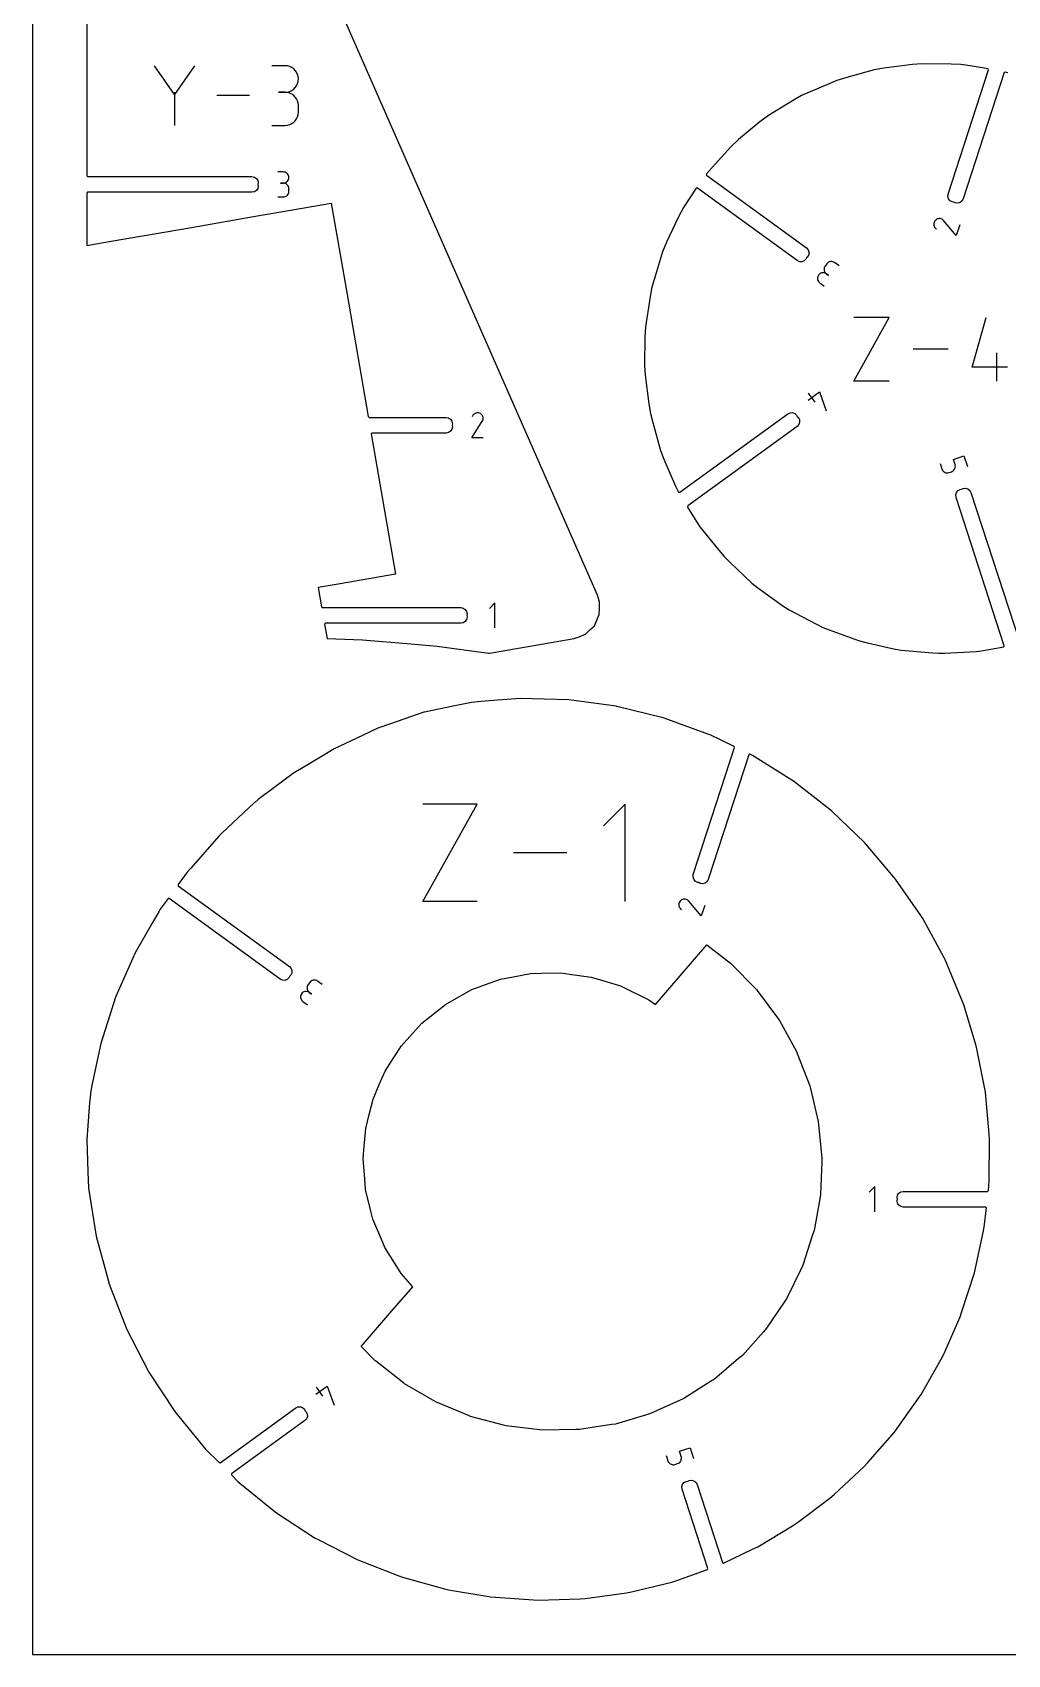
# Model space of a CAD drawing. Extents: x 0 to 500, y 0 to 500.
# Drawn here: x 0 to 155.5, y 0 to 258.5 of the extents above; entities that cross this region are included whole.
import ezdxf

# ---------------------------------------------------------------- set-up
doc = ezdxf.new("R2010")
doc.units = 0

msp = doc.modelspace()

# ---------------------------------------------------------------- linework, layer by layer
at = {"layer": 'annotation', "color": 1}
for p, q in [((22.650907, 248.561503), (19.47412, 253.15557)), ((25.827096, 253.15557), (22.650907, 248.561503)), ((40.292553, 253.144222), (38.177682, 253.144222)), ((40.672918, 253.110081), (40.292553, 253.144222)), ((41.030828, 253.011692), (40.672918, 253.110081)), ((41.36033, 252.855107), (41.030828, 253.011692)), ((41.655472, 252.646377), (41.36033, 252.855107)), ((41.910301, 252.391553), (41.655472, 252.646377)), ((42.118863, 252.096685), (41.910301, 252.391553)), ((42.275207, 251.767826), (42.118863, 252.096685)), ((42.373378, 251.411026), (42.275207, 251.767826)), ((42.407425, 251.032337), (42.373378, 251.411026)), ((42.373378, 250.65187), (42.407425, 251.032337)), ((42.407425, 251.032337), (42.407425, 251.032337)), ((22.650907, 248.931202), (22.650907, 243.631183)), ((34.607157, 248.393376), (29.399712, 248.393376)), ((40.292553, 248.914479), (39.233625, 248.914479)), ((39.233625, 248.914479), (40.292553, 248.914479)), ((40.292553, 248.914479), (40.672918, 248.948628)), ((40.672918, 248.880338), (40.292553, 248.914479)), ((40.292553, 248.914479), (40.292553, 248.914479)), ((40.672918, 248.948628), (41.030828, 249.047074)), ((41.030828, 248.78195), (40.672918, 248.880338)), ((41.030828, 249.047074), (41.36033, 249.203815)), ((41.36033, 248.625365), (41.030828, 248.78195)), ((41.36033, 249.203815), (41.655472, 249.412848)), ((41.655472, 248.416634), (41.36033, 248.625365)), ((41.655472, 249.412848), (41.910301, 249.668173)), ((41.910301, 248.16181), (41.655472, 248.416634)), ((41.910301, 249.668173), (42.118863, 249.963786)), ((42.118863, 247.866942), (41.910301, 248.16181)), ((42.118863, 249.963786), (42.275207, 250.293685)), ((42.275207, 250.293685), (42.373378, 250.65187)), ((42.275207, 247.538083), (42.118863, 247.866942)), ((42.373378, 247.181283), (42.275207, 247.538083)), ((42.407425, 246.802594), (42.373378, 247.181283)), ((42.373378, 245.364819), (42.407425, 245.743665)), ((42.407425, 245.743665), (42.407425, 246.802594)), ((42.407425, 246.802594), (42.407425, 246.802594)), ((38.177682, 243.63178), (40.292553, 243.63178)), ((40.292553, 243.63178), (40.672918, 243.665901)), ((40.292553, 243.63178), (40.292553, 243.63178)), ((40.672918, 243.665901), (41.030828, 243.764241)), ((41.030828, 243.764241), (41.36033, 243.920762)), ((41.36033, 243.920762), (41.655472, 244.129428)), ((41.655472, 244.129428), (41.910301, 244.384204)), ((41.910301, 244.384204), (42.118863, 244.679051)), ((42.118863, 244.679051), (42.275207, 245.007935)), ((42.275207, 245.007935), (42.373378, 245.364819)), ((39.996199, 236.227931), (39.107952, 236.227931)), ((40.155953, 236.213592), (39.996199, 236.227931)), ((40.306275, 236.172268), (40.155953, 236.213592)), ((40.444667, 236.106502), (40.306275, 236.172268)), ((40.568627, 236.018835), (40.444667, 236.106502)), ((40.675655, 235.911809), (40.568627, 236.018835)), ((40.763251, 235.787964), (40.675655, 235.911809)), ((40.828916, 235.649843), (40.763251, 235.787964)), ((40.870148, 235.499987), (40.828916, 235.649843)), ((40.884447, 235.340937), (40.870148, 235.499987)), ((40.870148, 235.181141), (40.884447, 235.340937)), ((40.884447, 235.340937), (40.884447, 235.340937)), ((39.996199, 234.451435), (39.551448, 234.451435)), ((39.551448, 234.451435), (39.996199, 234.451435)), ((39.996199, 234.451435), (40.155953, 234.465778)), ((40.155953, 234.437096), (39.996199, 234.451435)), ((39.996199, 234.451435), (39.996199, 234.451435)), ((40.155953, 234.465778), (40.306275, 234.507125)), ((40.306275, 234.395773), (40.155953, 234.437096)), ((40.306275, 234.507125), (40.444667, 234.572956)), ((40.444667, 234.330007), (40.306275, 234.395773)), ((40.444667, 234.572956), (40.568627, 234.660751)), ((40.568627, 234.24234), (40.444667, 234.330007)), ((40.568627, 234.660751), (40.675655, 234.767987)), ((40.675655, 234.135313), (40.568627, 234.24234)), ((40.675655, 234.767987), (40.763251, 234.892145)), ((40.763251, 234.011469), (40.675655, 234.135313)), ((40.675655, 232.548715), (40.763251, 232.672552)), ((40.763251, 234.892145), (40.828916, 235.030703)), ((40.828916, 233.873348), (40.763251, 234.011469)), ((40.763251, 232.672552), (40.828916, 232.810683)), ((40.828916, 235.030703), (40.870148, 235.181141)), ((40.870148, 233.723491), (40.828916, 233.873348)), ((40.828916, 232.810683), (40.870148, 232.960575)), ((40.884447, 233.564441), (40.870148, 233.723491)), ((40.870148, 232.960575), (40.884447, 233.11969)), ((40.884447, 233.11969), (40.884447, 233.564441)), ((40.884447, 233.564441), (40.884447, 233.564441)), ((39.107952, 232.232697), (39.996199, 232.232697)), ((39.996199, 232.232697), (40.155953, 232.247028)), ((39.996199, 232.232697), (39.996199, 232.232697)), ((40.155953, 232.247028), (40.306275, 232.28833)), ((40.306275, 232.28833), (40.444667, 232.354069)), ((40.444667, 232.354069), (40.568627, 232.441709)), ((40.568627, 232.441709), (40.675655, 232.548715)), ((143.706868, 228.02378), (143.69899, 227.872542)), ((143.69899, 227.872542), (143.716825, 227.721739)), ((143.740251, 228.171968), (143.706868, 228.02378)), ((143.716825, 227.721739), (143.760582, 227.574855)), ((143.79893, 228.313625), (143.740251, 228.171968)), ((143.760582, 227.574855), (143.830472, 227.435372)), ((143.882694, 228.445266), (143.79893, 228.313625)), ((143.991335, 228.563408), (143.882694, 228.445266)), ((144.119813, 228.6589), (143.991335, 228.563408)), ((143.991335, 228.563408), (143.991335, 228.563408)), ((144.25931, 228.728319), (144.119813, 228.6589)), ((144.406284, 228.771797), (144.25931, 228.728319)), ((144.557193, 228.789464), (144.406284, 228.771797)), ((144.708495, 228.781451), (144.557193, 228.789464)), ((144.856649, 228.747887), (144.708495, 228.781451)), ((144.998113, 228.688903), (144.856649, 228.747887)), ((145.129345, 228.60463), (144.998113, 228.688903)), ((145.246805, 228.495198), (145.129345, 228.60463)), ((145.249307, 228.492635), (145.246805, 228.495198)), ((145.246805, 228.495198), (145.246805, 228.495198)), ((145.251653, 228.490128), (145.249307, 228.492635)), ((145.25386, 228.48766), (145.251653, 228.490128)), ((145.255944, 228.485213), (145.25386, 228.48766)), ((145.25792, 228.482768), (145.255944, 228.485213)), ((145.259804, 228.480307), (145.25792, 228.482768)), ((145.261612, 228.477813), (145.259804, 228.480307)), ((145.26336, 228.475266), (145.261612, 228.477813)), ((145.265063, 228.47265), (145.26336, 228.475266)), ((147.271126, 226.094822), (145.265063, 228.47265)), ((145.265063, 228.47265), (145.265063, 228.47265)), ((147.820094, 227.78437), (147.271126, 226.094822)), ((143.830472, 227.435372), (143.926704, 227.306775)), ((143.926704, 227.306775), (144.103463, 227.126696)), ((125.319849, 219.788862), (125.237931, 219.651783)), ((125.425344, 219.909735), (125.319849, 219.788862)), ((125.319849, 219.788862), (125.319849, 219.788862)), ((125.547127, 220.007206), (125.425344, 219.909735)), ((125.681693, 220.080705), (125.547127, 220.007206)), ((125.825538, 220.129663), (125.681693, 220.080705)), ((125.975157, 220.153509), (125.825538, 220.129663)), ((126.127047, 220.151675), (125.975157, 220.153509)), ((126.277703, 220.123589), (126.127047, 220.151675)), ((126.199341, 220.793187), (126.197414, 220.641507)), ((126.197414, 220.641507), (126.221093, 220.492011)), ((126.227403, 220.943526), (126.199341, 220.793187)), ((126.221093, 220.492011), (126.269849, 220.348225)), ((126.282129, 221.088998), (126.227403, 220.943526)), ((126.269849, 220.348225), (126.343154, 220.213675)), ((126.423619, 220.068682), (126.277703, 220.123589)), ((126.364047, 221.226077), (126.282129, 221.088998)), ((126.343154, 220.213675), (126.440478, 220.091886)), ((126.625465, 221.585888), (126.364047, 221.226077)), ((126.364047, 221.226077), (126.364047, 221.226077)), ((126.561293, 219.986385), (126.423619, 220.068682)), ((126.440478, 220.091886), (126.561293, 219.986385)), ((126.561293, 219.986385), (126.921104, 219.724967)), ((126.921104, 219.724967), (126.561293, 219.986385)), ((126.561293, 219.986385), (126.561293, 219.986385)), ((126.73056, 221.70621), (126.625465, 221.585888)), ((126.852021, 221.803239), (126.73056, 221.70621)), ((126.986337, 221.876394), (126.852021, 221.803239)), ((127.129993, 221.925091), (126.986337, 221.876394)), ((127.279477, 221.948751), (127.129993, 221.925091)), ((127.431276, 221.946792), (127.279477, 221.948751)), ((127.581877, 221.918632), (127.431276, 221.946792)), ((127.727768, 221.863689), (127.581877, 221.918632)), ((127.865435, 221.781382), (127.727768, 221.863689)), ((128.584042, 221.259283), (127.865435, 221.781382)), ((127.865435, 221.781382), (127.865435, 221.781382)), ((125.155143, 219.355972), (125.153216, 219.204292)), ((125.153216, 219.204292), (125.176895, 219.054796)), ((125.183205, 219.506311), (125.155143, 219.355972)), ((125.176895, 219.054796), (125.225651, 218.91101)), ((125.237931, 219.651783), (125.183205, 219.506311)), ((125.225651, 218.91101), (125.298956, 218.77646)), ((125.298956, 218.77646), (125.39628, 218.654671)), ((125.39628, 218.654671), (125.517095, 218.54917)), ((125.517095, 218.54917), (126.235703, 218.027071)), ((130.952542, 202.877073), (136.59833, 213.045102)), ((136.59833, 213.045102), (130.952542, 213.045102)), ((149.784056, 205.137556), (152.0388, 213.045102)), ((145.972002, 207.961088), (140.412297, 207.961088)), ((153.73751, 202.877073), (153.73751, 207.392938)), ((155.429844, 205.137556), (149.784056, 205.137556)), ((136.59833, 202.877073), (130.952542, 202.877073)), ((123.652253, 199.872524), (125.449077, 201.177993)), ((123.668165, 200.98326), (124.712363, 199.546045)), ((125.449077, 201.177993), (126.559936, 198.139983)), ((70.073063, 193.857815), (71.714603, 196.500484)), ((70.192215, 197.413063), (70.075571, 197.189308)), ((70.284781, 197.544324), (70.192215, 197.413063)), ((70.39584, 197.653896), (70.284781, 197.544324)), ((70.522013, 197.740901), (70.39584, 197.653896)), ((70.659924, 197.804464), (70.522013, 197.740901)), ((70.806194, 197.843706), (70.659924, 197.804464)), ((70.957446, 197.857749), (70.806194, 197.843706)), ((71.110302, 197.845717), (70.957446, 197.857749)), ((71.261385, 197.806732), (71.110302, 197.845717)), ((71.407316, 197.739917), (71.261385, 197.806732)), ((71.537836, 197.647235), (71.407316, 197.739917)), ((71.407316, 197.739917), (71.407316, 197.739917)), ((71.646965, 197.536017), (71.537836, 197.647235)), ((71.733732, 197.409672), (71.646965, 197.536017)), ((71.714603, 196.500484), (71.716565, 196.502912)), ((71.714603, 196.500484), (71.714603, 196.500484)), ((71.716565, 196.502912), (71.718447, 196.505361)), ((71.718447, 196.505361), (71.720261, 196.507851)), ((71.720261, 196.507851), (71.722019, 196.510403)), ((71.722019, 196.510403), (71.723734, 196.513038)), ((71.723734, 196.513038), (71.725417, 196.515776)), ((71.725417, 196.515776), (71.727082, 196.518638)), ((71.727082, 196.518638), (71.728741, 196.521644)), ((71.728741, 196.521644), (71.730406, 196.524816)), ((71.730406, 196.524816), (71.798185, 196.670342)), ((71.730406, 196.524816), (71.730406, 196.524816)), ((71.797168, 197.271609), (71.733732, 197.409672)), ((71.836302, 197.125236), (71.797168, 197.271609)), ((71.798185, 196.670342), (71.83778, 196.821194)), ((71.850162, 196.973961), (71.836302, 197.125236)), ((71.83778, 196.821194), (71.850162, 196.973961)), ((71.849559, 193.857815), (70.073063, 193.857815)), ((144.699672, 189.744944), (144.974155, 188.90017)), ((144.974155, 188.90017), (144.974155, 188.90017)), ((144.974155, 188.90017), (145.037052, 188.752979)), ((145.037052, 188.752979), (145.122752, 188.622951)), ((146.792757, 188.615621), (146.903891, 188.720888)), ((146.809817, 190.430572), (148.503898, 190.981012)), ((147.084301, 189.585798), (146.809817, 190.430572)), ((146.903891, 188.720888), (146.994494, 188.842544)), ((146.994494, 188.842544), (147.062987, 188.977421)), ((147.062987, 188.977421), (147.107792, 189.122353)), ((147.120027, 189.429709), (147.084301, 189.585798)), ((147.107792, 189.122353), (147.127331, 189.274172)), ((147.127331, 189.274172), (147.120027, 189.429709)), ((148.503898, 190.981012), (149.052865, 189.291464)), ((145.122752, 188.622951), (145.228079, 188.511714)), ((145.228079, 188.511714), (145.349857, 188.4209)), ((145.349857, 188.4209), (145.484911, 188.352137)), ((145.484911, 188.352137), (145.630064, 188.307055)), ((145.630064, 188.307055), (145.782142, 188.287283)), ((145.782142, 188.287283), (145.937968, 188.294452)), ((145.937968, 188.294452), (146.094367, 188.33019)), ((146.094367, 188.33019), (146.515203, 188.466928)), ((146.515203, 188.466928), (146.662668, 188.529912)), ((146.515203, 188.466928), (146.515203, 188.466928)), ((146.662668, 188.529912), (146.792757, 188.615621)), ((73.735716, 167.571872), (72.846465, 166.682369)), ((73.735716, 163.571872), (73.735716, 167.571872)), ((62.253396, 119.965863), (70.884625, 135.510655)), ((70.884625, 135.510655), (62.253396, 135.510655)), ((94.499138, 135.510655), (91.043332, 132.053874)), ((94.499138, 119.965863), (94.499138, 135.510655)), ((85.21501, 127.738259), (76.715384, 127.738259)), ((70.884625, 119.965863), (62.253396, 119.965863)), ((103.062434, 119.602957), (103.054556, 119.451719)), ((103.054556, 119.451719), (103.072391, 119.300917)), ((103.095818, 119.751146), (103.062434, 119.602957)), ((103.072391, 119.300917), (103.116148, 119.154032)), ((103.154496, 119.892802), (103.095818, 119.751146)), ((103.116148, 119.154032), (103.186038, 119.01455)), ((103.23826, 120.024443), (103.154496, 119.892802)), ((103.186038, 119.01455), (103.28227, 118.885952)), ((103.346901, 120.142585), (103.23826, 120.024443)), ((103.475379, 120.238077), (103.346901, 120.142585)), ((103.346901, 120.142585), (103.346901, 120.142585)), ((103.614876, 120.307497), (103.475379, 120.238077)), ((103.76185, 120.350975), (103.614876, 120.307497)), ((103.912759, 120.368642), (103.76185, 120.350975)), ((104.064061, 120.360628), (103.912759, 120.368642)), ((104.212215, 120.327064), (104.064061, 120.360628)), ((104.353679, 120.26808), (104.212215, 120.327064)), ((104.484912, 120.183808), (104.353679, 120.26808)), ((104.602371, 120.074376), (104.484912, 120.183808)), ((104.604873, 120.071812), (104.602371, 120.074376)), ((104.602371, 120.074376), (104.602371, 120.074376)), ((104.607219, 120.069305), (104.604873, 120.071812)), ((104.609427, 120.066837), (104.607219, 120.069305)), ((104.61151, 120.06439), (104.609427, 120.066837)), ((104.613486, 120.061945), (104.61151, 120.06439)), ((104.61537, 120.059485), (104.613486, 120.061945)), ((104.617178, 120.05699), (104.61537, 120.059485)), ((104.618926, 120.054444), (104.617178, 120.05699)), ((104.620629, 120.051827), (104.618926, 120.054444)), ((106.626692, 117.674), (104.620629, 120.051827)), ((104.620629, 120.051827), (104.620629, 120.051827)), ((107.17566, 119.363548), (106.626692, 117.674)), ((103.28227, 118.885952), (103.459029, 118.705874)), ((43.789261, 106.300978), (43.787334, 106.149298)), ((43.787334, 106.149298), (43.811013, 105.999802)), ((43.817323, 106.451317), (43.789261, 106.300978)), ((43.811013, 105.999802), (43.859769, 105.856016)), ((43.872049, 106.596789), (43.817323, 106.451317)), ((43.953968, 106.733868), (43.872049, 106.596789)), ((44.215386, 107.093679), (43.953968, 106.733868)), ((43.953968, 106.733868), (43.953968, 106.733868)), ((44.32048, 107.214001), (44.215386, 107.093679)), ((44.441942, 107.31103), (44.32048, 107.214001)), ((44.576257, 107.384184), (44.441942, 107.31103)), ((44.719913, 107.432882), (44.576257, 107.384184)), ((44.869397, 107.456542), (44.719913, 107.432882)), ((45.021196, 107.454583), (44.869397, 107.456542)), ((45.171798, 107.426422), (45.021196, 107.454583)), ((45.317688, 107.37148), (45.171798, 107.426422)), ((45.455355, 107.289173), (45.317688, 107.37148)), ((46.173963, 106.767074), (45.455355, 107.289173)), ((45.455355, 107.289173), (45.455355, 107.289173)), ((42.745063, 104.863763), (42.743136, 104.712082)), ((42.743136, 104.712082), (42.766815, 104.562587)), ((42.773125, 105.014102), (42.745063, 104.863763)), ((42.766815, 104.562587), (42.815572, 104.418801)), ((42.827851, 105.159573), (42.773125, 105.014102)), ((42.815572, 104.418801), (42.888876, 104.284251)), ((42.90977, 105.296653), (42.827851, 105.159573)), ((42.888876, 104.284251), (42.9862, 104.162462)), ((43.015264, 105.417526), (42.90977, 105.296653)), ((42.90977, 105.296653), (42.90977, 105.296653)), ((42.9862, 104.162462), (43.107015, 104.056961)), ((43.137047, 105.514997), (43.015264, 105.417526)), ((43.107015, 104.056961), (43.825623, 103.534862)), ((43.271613, 105.588496), (43.137047, 105.514997)), ((43.415458, 105.637454), (43.271613, 105.588496)), ((43.565078, 105.6613), (43.415458, 105.637454)), ((43.716967, 105.659466), (43.565078, 105.6613)), ((43.867623, 105.63138), (43.716967, 105.659466)), ((43.859769, 105.856016), (43.933074, 105.721466)), ((44.01354, 105.576473), (43.867623, 105.63138)), ((43.933074, 105.721466), (44.030398, 105.599677)), ((44.151213, 105.494176), (44.01354, 105.576473)), ((44.030398, 105.599677), (44.151213, 105.494176)), ((44.151213, 105.494176), (44.511025, 105.232758)), ((44.511025, 105.232758), (44.151213, 105.494176)), ((44.151213, 105.494176), (44.151213, 105.494176)), ((134.274479, 74.553102), (133.385228, 73.6636)), ((134.274479, 70.553102), (134.274479, 74.553102)), ((45.19504, 41.472843), (46.991864, 42.778312)), ((45.210952, 42.583578), (46.25515, 41.146363)), ((46.991864, 42.778312), (48.102723, 39.740301)), ((101.033185, 31.702874), (101.307668, 30.8581)), ((103.14333, 32.388501), (104.837411, 32.938941)), ((103.417814, 31.543727), (103.14333, 32.388501)), ((103.3965, 30.935351), (103.441305, 31.080283)), ((103.45354, 31.387639), (103.417814, 31.543727)), ((103.441305, 31.080283), (103.460844, 31.232101)), ((103.460844, 31.232101), (103.45354, 31.387639)), ((104.837411, 32.938941), (105.386378, 31.249394)), ((101.307668, 30.8581), (101.307668, 30.8581)), ((101.307668, 30.8581), (101.370565, 30.710909)), ((101.370565, 30.710909), (101.456265, 30.58088)), ((101.456265, 30.58088), (101.561592, 30.469644)), ((101.561592, 30.469644), (101.68337, 30.37883)), ((101.68337, 30.37883), (101.818424, 30.310067)), ((101.818424, 30.310067), (101.963577, 30.264984)), ((101.963577, 30.264984), (102.115655, 30.245213)), ((102.115655, 30.245213), (102.271481, 30.252381)), ((102.271481, 30.252381), (102.42788, 30.288119)), ((102.42788, 30.288119), (102.848716, 30.424857)), ((102.848716, 30.424857), (102.996181, 30.487842)), ((102.848716, 30.424857), (102.848716, 30.424857)), ((102.996181, 30.487842), (103.12627, 30.573551)), ((103.12627, 30.573551), (103.237404, 30.678817)), ((103.237404, 30.678817), (103.328007, 30.800473)), ((103.328007, 30.800473), (103.3965, 30.935351))]:
    msp.add_line(p, q, dxfattribs=at)
at = {"layer": 'boundary', "color": 5}
for p, q in [((90.069154, 168.817881), (40.785367, 280.897168)), ((8.6675, 262.377164), (8.6675, 235.607571)), ((140.27115, 253.329368), (135.747979, 252.771197)), ((141.837849, 253.452216), (140.27115, 253.329368)), ((146.450124, 253.369557), (141.837849, 253.452216)), ((147.977239, 253.324463), (146.450124, 253.369557)), ((149.47354, 253.118967), (147.977239, 253.324463)), ((128.243661, 250.814027), (126.726107, 250.162707)), ((129.813449, 251.292327), (128.243661, 250.814027)), ((134.166529, 252.472482), (129.813449, 251.292327)), ((135.747979, 252.771197), (134.166529, 252.472482)), ((145.999885, 232.699671), (152.434716, 252.504044)), ((154.918728, 252.058878), (148.377527, 231.927129)), ((152.354461, 252.661553), (149.47354, 253.118967)), ((152.434716, 252.504044), (152.354461, 252.661553)), ((155.076238, 252.139132), (154.918728, 252.058878)), ((155.477077, 252.039901), (155.076238, 252.139132)), ((122.606579, 248.383014), (121.149766, 247.557262)), ((126.726107, 250.162707), (122.606579, 248.383014)), ((121.149766, 247.557262), (117.354302, 245.221729)), ((115.984444, 244.230703), (112.579299, 241.384987)), ((117.354302, 245.221729), (115.984444, 244.230703)), ((112.579299, 241.384987), (111.320807, 240.242337)), ((111.320807, 240.242337), (108.366032, 236.939243)), ((8.6675, 235.607571), (8.7925, 235.482571)), ((8.7925, 235.482571), (34.996701, 235.482571)), ((34.996701, 235.482571), (35.379384, 235.406451)), ((35.379384, 235.406451), (35.703808, 235.189678)), ((108.366032, 236.939243), (107.418566, 235.864514)), ((107.418566, 235.864514), (107.44622, 235.689914)), ((107.44622, 235.689914), (123.379179, 224.113942)), ((8.7925, 232.982571), (8.6675, 232.857571)), ((8.6675, 232.857571), (8.6675, 224.498209)), ((34.996701, 232.982571), (8.7925, 232.982571)), ((35.379385, 233.058692), (34.996701, 232.982571)), ((35.703808, 233.275464), (35.379385, 233.058692)), ((35.703808, 235.189678), (35.920581, 234.865255)), ((35.920581, 233.599888), (35.703808, 233.275464)), ((35.920581, 234.865255), (35.996701, 234.482571)), ((35.996701, 233.982571), (35.920581, 233.599888)), ((35.996701, 234.482571), (35.946973, 234.232572)), ((35.946973, 234.232572), (35.996701, 233.982571)), ((105.832331, 233.617795), (103.815758, 230.572501)), ((106.006931, 233.645449), (105.832331, 233.617795)), ((121.909716, 222.091399), (106.006931, 233.645449)), ((145.954025, 232.312195), (145.999885, 232.699671)), ((38.057899, 229.609998), (47.630373, 231.274911)), ((47.630373, 231.274911), (50.156672, 216.704044)), ((103.815758, 230.572501), (103.003024, 229.086673)), ((146.059935, 231.936664), (145.954025, 232.312195)), ((146.301494, 231.630248), (146.059935, 231.936664)), ((146.641925, 231.439598), (146.301494, 231.630248)), ((146.895056, 231.409638), (146.641925, 231.439598)), ((147.117453, 231.285089), (146.895056, 231.409638)), ((147.504929, 231.239229), (147.117453, 231.285089)), ((147.880461, 231.345139), (147.504929, 231.239229)), ((148.186876, 231.586698), (147.880461, 231.345139)), ((148.377527, 231.927129), (148.186876, 231.586698)), ((25.332717, 227.396744), (36.133837, 229.275351)), ((36.133837, 229.275351), (38.057899, 229.609998)), ((103.003024, 229.086673), (101.10658, 225.061101)), ((8.6675, 224.498209), (12.240566, 225.119663)), ((12.240566, 225.119663), (21.007421, 226.644457)), ((21.007421, 226.644457), (25.332717, 227.396744)), ((101.10658, 225.061101), (100.468439, 223.507953)), ((100.468439, 223.507953), (99.161423, 219.225373)), ((123.306518, 222.312631), (123.019999, 222.047776)), ((123.413233, 222.544115), (123.306518, 222.312631)), ((123.379179, 224.113942), (123.644034, 223.827423)), ((123.60041, 222.71714), (123.413233, 222.544115)), ((123.763763, 223.071479), (123.60041, 222.71714)), ((123.644034, 223.827423), (123.779082, 223.461359)), ((123.779082, 223.461359), (123.763763, 223.071479)), ((122.264055, 221.928046), (121.909716, 222.091399)), ((122.653935, 221.912728), (122.264055, 221.928046)), ((123.019999, 222.047776), (122.653935, 221.912728)), ((98.704093, 217.63202), (98.425841, 216.008064)), ((99.161423, 219.225373), (98.704093, 217.63202)), ((50.156672, 216.704044), (53.532592, 197.232847)), ((98.425841, 216.008064), (97.740402, 211.562023)), ((97.642588, 209.947373), (97.594036, 205.404491)), ((97.740402, 211.562023), (97.642588, 209.947373)), ((97.594036, 205.404491), (97.669997, 203.825093)), ((97.669997, 203.825093), (98.267529, 199.267632)), ((98.267529, 199.267632), (98.506564, 197.747416)), ((53.532592, 197.232847), (53.657592, 197.107847)), ((53.657592, 197.107847), (65.961812, 197.107847)), ((65.961812, 197.107847), (66.344496, 197.031727)), ((66.344496, 197.031727), (66.668919, 196.814954)), ((66.668919, 196.814954), (66.885692, 196.49053)), ((66.885692, 196.49053), (66.961812, 196.107847)), ((98.506564, 197.747416), (98.90237, 196.278148)), ((103.190152, 185.178062), (120.423324, 197.698694)), ((120.423324, 197.698694), (120.777664, 197.862047)), ((120.777664, 197.862047), (121.167544, 197.877365)), ((121.167544, 197.877365), (121.533608, 197.742317)), ((121.533608, 197.742317), (121.820127, 197.477462)), ((121.820127, 197.477462), (121.926842, 197.245979)), ((121.926842, 197.245979), (122.114019, 197.072954)), ((122.114019, 197.072954), (122.277372, 196.718614)), ((122.277372, 196.718614), (122.29269, 196.328734)), ((54.134387, 194.607847), (54.009387, 194.482847)), ((54.009387, 194.482847), (57.881299, 172.150933)), ((65.961812, 194.607847), (54.134387, 194.607847)), ((66.344496, 194.683968), (65.961812, 194.607847)), ((66.668919, 194.90074), (66.344496, 194.683968)), ((66.885692, 195.225164), (66.668919, 194.90074)), ((66.961812, 195.607847), (66.885692, 195.225164)), ((66.961812, 196.107847), (66.912084, 195.857847)), ((66.912084, 195.857847), (66.961812, 195.607847)), ((98.90237, 196.278148), (100.137009, 191.819733)), ((121.892787, 195.676152), (104.455556, 183.007262)), ((122.157642, 195.96267), (121.892787, 195.676152)), ((122.29269, 196.328734), (122.157642, 195.96267)), ((100.137009, 191.819733), (100.66891, 190.446232)), ((100.66891, 190.446232), (102.532388, 186.14492)), ((102.532388, 186.14492), (103.015552, 185.205716)), ((103.015552, 185.205716), (103.190152, 185.178062)), ((147.186827, 184.763649), (147.292738, 185.139181)), ((147.232688, 184.376173), (147.186827, 184.763649)), ((154.922178, 160.710354), (147.232688, 184.376173)), ((147.292738, 185.139181), (147.534296, 185.445596)), ((147.534296, 185.445596), (147.874727, 185.636247)), ((147.874727, 185.636247), (148.127858, 185.666207)), ((148.127858, 185.666207), (148.350256, 185.790755)), ((148.350256, 185.790755), (148.737732, 185.836616)), ((148.737732, 185.836616), (149.113263, 185.730705)), ((149.113263, 185.730705), (149.419679, 185.489147)), ((149.419679, 185.489147), (149.610329, 185.148716)), ((149.610329, 185.148716), (157.381674, 161.230976)), ((104.455556, 183.007262), (104.427902, 182.832662)), ((104.427902, 182.832662), (105.650415, 180.821584)), ((105.650415, 180.821584), (106.397416, 179.681806)), ((106.397416, 179.681806), (109.435999, 175.942302)), ((109.435999, 175.942302), (110.260023, 174.932832)), ((110.260023, 174.932832), (111.16965, 174.028448)), ((111.16965, 174.028448), (114.702768, 170.716616)), ((49.080327, 170.620205), (45.57166, 170.009952)), ((57.881299, 172.150933), (49.080327, 170.620205)), ((114.702768, 170.716616), (115.653221, 169.949132)), ((45.57166, 170.009952), (46.101873, 166.946872)), ((90.244845, 168.235949), (90.069154, 168.817881)), ((90.419036, 167.658981), (90.244845, 168.235949)), ((115.653221, 169.949132), (119.64858, 167.104993)), ((46.101873, 166.946872), (46.226874, 166.821872)), ((46.226874, 166.821872), (68.291467, 166.821872)), ((68.291467, 166.821872), (68.674151, 166.745751)), ((68.674151, 166.745751), (68.998574, 166.528978)), ((68.998574, 166.528978), (69.215347, 166.204555)), ((69.215347, 166.204555), (69.291467, 165.821872)), ((69.291467, 165.821872), (69.241739, 165.571871)), ((69.241739, 165.571871), (69.291467, 165.321872)), ((89.978672, 164.818657), (90.372124, 165.708494)), ((90.372124, 165.708494), (90.395538, 166.682019)), ((90.395538, 166.682019), (90.419036, 167.658981)), ((119.64858, 167.104993), (120.621236, 166.472642)), ((120.621236, 166.472642), (125.01142, 164.159185)), ((46.702893, 164.321871), (46.577893, 164.196872)), ((46.577893, 164.196872), (46.981494, 161.865244)), ((68.291467, 164.321872), (46.702893, 164.321871)), ((68.674151, 164.397992), (68.291467, 164.321872)), ((68.998574, 164.614765), (68.674151, 164.397992)), ((69.215347, 164.939188), (68.998574, 164.614765)), ((69.291467, 165.321872), (69.215347, 164.939188)), ((88.17288, 162.579098), (88.883897, 163.257385)), ((88.883897, 163.257385), (89.583383, 163.924672)), ((89.583383, 163.924672), (89.978672, 164.818657)), ((125.01142, 164.159185), (125.989566, 163.657448)), ((125.989566, 163.657448), (126.996983, 163.264584)), ((126.996983, 163.264584), (131.667007, 161.550706)), ((46.981494, 161.865244), (51.163594, 161.734632)), ((51.163594, 161.734632), (52.621505, 161.683452)), ((52.621505, 161.683452), (60.311229, 161.041599)), ((60.311229, 161.041599), (64.499657, 160.691994)), ((64.499657, 160.691994), (72.320746, 159.603088)), ((73.184002, 159.585769), (86.355741, 161.876692)), ((86.355741, 161.876692), (87.137261, 162.174577)), ((87.137261, 162.174577), (88.17288, 162.579098)), ((131.667007, 161.550706), (132.653392, 161.277761)), ((132.653392, 161.277761), (137.55684, 160.187247)), ((151.292993, 159.911277), (154.841924, 160.552845)), ((154.841924, 160.552845), (154.922178, 160.710354)), ((72.320746, 159.603088), (72.71751, 159.546782)), ((72.71751, 159.546782), (72.85083, 159.527821)), ((72.85083, 159.527821), (73.184002, 159.585769)), ((137.55684, 160.187247), (138.511738, 160.025111)), ((138.511738, 160.025111), (143.558542, 159.588778)), ((143.558542, 159.588778), (144.474155, 159.527821)), ((144.474155, 159.527821), (145.378464, 159.559629)), ((145.378464, 159.559629), (150.440726, 159.794022)), ((150.440726, 159.794022), (151.292993, 159.911277)), ((62.393797, 150.134393), (57.064076, 148.273062)), ((62.494425, 150.158338), (62.393797, 150.134393)), ((62.742012, 150.217253), (62.494425, 150.158338)), ((67.063481, 151.095275), (62.742012, 150.217253)), ((69.998488, 151.691606), (67.063481, 151.095275)), ((71.533168, 151.835928), (69.998488, 151.691606)), ((73.519888, 152.022764), (71.533168, 151.835928)), ((77.729163, 152.352821), (73.519888, 152.022764)), ((77.752024, 152.352411), (77.729163, 152.352821)), ((85.48865, 152.123958), (77.752024, 152.352411)), ((93.069168, 151.08288), (85.48865, 152.123958)), ((93.185901, 151.064346), (93.069168, 151.08288)), ((100.567481, 149.236966), (93.185901, 151.064346)), ((55.08047, 147.580313), (51.623835, 145.959444)), ((57.064076, 148.273062), (55.08047, 147.580313)), ((100.731796, 149.186897), (100.567481, 149.236966)), ((107.831195, 146.609782), (100.731796, 149.186897)), ((51.623835, 145.959444), (48.087206, 144.301066)), ((108.038538, 146.513985), (107.831195, 146.609782)), ((111.846246, 144.659968), (108.038538, 146.513985)), ((46.18586, 143.15865), (41.482076, 140.332402)), ((48.087206, 144.301066), (46.18586, 143.15865)), ((105.355452, 124.278849), (111.926501, 144.502459)), ((114.185286, 143.364114), (107.733093, 123.506306)), ((111.926501, 144.502459), (111.846246, 144.659968)), ((114.342795, 143.444369), (114.185286, 143.364114)), ((114.778514, 143.232213), (114.342795, 143.444369)), ((121.043954, 139.32698), (114.778514, 143.232213)), ((40.771515, 139.799274), (36.004509, 136.222627)), ((41.482076, 140.332402), (40.771515, 139.799274)), ((121.330855, 139.143587), (121.043954, 139.32698)), ((127.108312, 134.650791), (121.330855, 139.143587)), ((35.337657, 135.705689), (30.268491, 130.938658)), ((35.429504, 135.776888), (35.337657, 135.705689)), ((36.004509, 136.222627), (35.429504, 135.776888)), ((127.413775, 134.391478), (127.108312, 134.650791)), ((132.649616, 129.374056), (127.413775, 134.391478)), ((29.743316, 130.444784), (25.231461, 125.309675)), ((30.268491, 130.938658), (29.743316, 130.444784)), ((132.957954, 129.031397), (132.649616, 129.374056)), ((137.606611, 123.556135), (132.957954, 129.031397)), ((24.679214, 124.681143), (23.224864, 122.668183)), ((25.231461, 125.309675), (24.679214, 124.681143)), ((105.309591, 123.891372), (105.355452, 124.278849)), ((23.224864, 122.668183), (23.252517, 122.493582)), ((23.252517, 122.493582), (40.969099, 109.621733)), ((105.415502, 123.515841), (105.309591, 123.891372)), ((105.65706, 123.209426), (105.415502, 123.515841)), ((105.997491, 123.018775), (105.65706, 123.209426)), ((106.250622, 122.988815), (105.997491, 123.018775)), ((106.473019, 122.864267), (106.250622, 122.988815)), ((106.860495, 122.818406), (106.473019, 122.864267)), ((107.236027, 122.924317), (106.860495, 122.818406)), ((107.542442, 123.165875), (107.236027, 122.924317)), ((107.733093, 123.506306), (107.542442, 123.165875)), ((141.604109, 117.731519), (137.606611, 123.556135)), ((21.614362, 120.439094), (20.38398, 118.736127)), ((21.788962, 120.466748), (21.614362, 120.439094)), ((39.499636, 107.59919), (21.788962, 120.466748)), ((19.062884, 116.547924), (16.360979, 111.787325)), ((20.183311, 118.458382), (19.062884, 116.547924)), ((20.38398, 118.736127), (20.183311, 118.458382)), ((141.924282, 117.262757), (141.604109, 117.731519)), ((145.274678, 111.122146), (141.924282, 117.262757)), ((16.360979, 111.787325), (15.989877, 110.941744)), ((15.989877, 110.941744), (13.265559, 104.734194)), ((40.969099, 109.621733), (41.233954, 109.335214)), ((41.353684, 108.57927), (41.190331, 108.22493)), ((41.233954, 109.335214), (41.369002, 108.96915)), ((41.369002, 108.96915), (41.353684, 108.57927)), ((145.554688, 110.565444), (145.274678, 111.122146)), ((148.236672, 104.179459), (145.554688, 110.565444)), ((39.853976, 107.435837), (39.499636, 107.59919)), ((40.243856, 107.420519), (39.853976, 107.435837)), ((40.60992, 107.555567), (40.243856, 107.420519)), ((40.896438, 107.820422), (40.60992, 107.555567)), ((41.003154, 108.051906), (40.896438, 107.820422)), ((41.190331, 108.22493), (41.003154, 108.051906)), ((13.265559, 104.734194), (12.298559, 101.725503)), ((148.45775, 103.540781), (148.236672, 104.179459)), ((150.457432, 96.97999), (148.45775, 103.540781)), ((12.298559, 101.725503), (10.903424, 97.384726)), ((10.903424, 97.384726), (9.534028, 90.911599)), ((150.601987, 96.269486), (150.457432, 96.97999)), ((151.912543, 89.603683), (150.601987, 96.269486)), ((9.534028, 90.911599), (9.301181, 89.81093)), ((9.100008, 87.921546), (8.6675, 82.078388)), ((9.301181, 89.81093), (9.100008, 87.921546)), ((152.531799, 82.932436), (151.912543, 89.603683)), ((152.58636, 82.132967), (152.531799, 82.932436)), ((8.6675, 82.078388), (8.837749, 76.905891)), ((152.526394, 75.488056), (152.58636, 82.132967)), ((8.837749, 76.905891), (8.961907, 74.324366)), ((152.472443, 74.651658), (152.526394, 75.488056)), ((8.961907, 74.324366), (8.963681, 74.310834)), ((8.963681, 74.310834), (10.16677, 66.659429)), ((137.83023, 72.803102), (137.90635, 73.185785)), ((137.879958, 72.553102), (137.83023, 72.803102)), ((137.83023, 72.303102), (137.879958, 72.553102)), ((137.90635, 73.185785), (138.123123, 73.510209)), ((138.123123, 73.510209), (138.447546, 73.726981)), ((138.447546, 73.726981), (138.83023, 73.803102)), ((138.83023, 73.803102), (152.267035, 73.803102)), ((152.267035, 73.803102), (152.392035, 73.928102)), ((152.392035, 73.928102), (152.472443, 74.651658)), ((137.90635, 71.920418), (137.83023, 72.303102)), ((138.123123, 71.595995), (137.90635, 71.920418)), ((138.447546, 71.379222), (138.123123, 71.595995)), ((138.83023, 71.303102), (138.447546, 71.379222)), ((151.96143, 71.303102), (138.83023, 71.303102)), ((151.743996, 68.09669), (152.08643, 71.178102)), ((152.08643, 71.178102), (151.96143, 71.303102)), ((150.192794, 60.839978), (151.573792, 67.243827)), ((151.573792, 67.243827), (151.743996, 68.09669)), ((10.16677, 66.659429), (12.158903, 59.26445)), ((148.185073, 54.660511), (150.192794, 60.839978)), ((12.158903, 59.26445), (12.187538, 59.161047)), ((12.187538, 59.161047), (14.93647, 52.062605)), ((147.890071, 53.798345), (148.185073, 54.660511)), ((14.93647, 52.062605), (15.000112, 51.915708)), ((15.000112, 51.915708), (18.459048, 45.192007)), ((145.275977, 47.880025), (147.890071, 53.798345)), ((141.669818, 41.445612), (144.862097, 47.049844)), ((144.862097, 47.049844), (145.275977, 47.880025)), ((18.459048, 45.192007), (18.571282, 45.007377)), ((18.571282, 45.007377), (22.68569, 38.729593)), ((141.143815, 40.669), (141.669818, 41.445612)), ((29.924733, 30.550439), (41.966111, 39.299013)), ((41.966111, 39.299013), (42.320451, 39.462366)), ((42.320451, 39.462366), (42.710331, 39.477684)), ((42.710331, 39.477684), (43.076395, 39.342636)), ((43.076395, 39.342636), (43.362914, 39.077781)), ((43.362914, 39.077781), (43.469629, 38.846297)), ((43.469629, 38.846297), (43.656806, 38.673272)), ((137.405421, 35.428925), (141.143815, 40.669)), ((22.68569, 38.729593), (22.858827, 38.516518)), ((22.858827, 38.516518), (27.567563, 32.748081)), ((43.435574, 37.27647), (31.753164, 28.788702)), ((43.700429, 37.562989), (43.435574, 37.27647)), ((43.656806, 38.673272), (43.820159, 38.318933)), ((43.835478, 37.929053), (43.700429, 37.562989)), ((43.820159, 38.318933), (43.835478, 37.929053)), ((133.156423, 30.599828), (137.405421, 35.428925)), ((27.567563, 32.748081), (29.750133, 30.578093)), ((29.750133, 30.578093), (29.924733, 30.550439)), ((31.753164, 28.788702), (31.72551, 28.614102)), ((31.72551, 28.614102), (32.765464, 27.580144)), ((127.806642, 25.520711), (132.529586, 29.896883)), ((132.529586, 29.896883), (133.156423, 30.599828)), ((32.765464, 27.580144), (33.048255, 27.315064)), ((33.048255, 27.315064), (38.69932, 22.751863)), ((103.52034, 26.721579), (103.626251, 27.09711)), ((103.566201, 26.334103), (103.52034, 26.721579)), ((107.674006, 13.691577), (103.566201, 26.334103)), ((103.626251, 27.09711), (103.867809, 27.403526)), ((103.867809, 27.403526), (104.20824, 27.594176)), ((104.20824, 27.594176), (104.461371, 27.624136)), ((104.461371, 27.624136), (104.683768, 27.748685)), ((104.683768, 27.748685), (105.071245, 27.794546)), ((105.071245, 27.794546), (105.446776, 27.688635)), ((105.446776, 27.688635), (105.753192, 27.447076)), ((105.753192, 27.447076), (105.943842, 27.106645)), ((105.943842, 27.106645), (109.98736, 14.661976)), ((121.941602, 21.029086), (127.096465, 24.910684)), ((127.096465, 24.910684), (127.806642, 25.520711)), ((38.69932, 22.751863), (39.064192, 22.492125)), ((39.064192, 22.492125), (45.096145, 18.570581)), ((121.16673, 20.524905), (121.941602, 21.029086)), ((45.096145, 18.570581), (45.545205, 18.333944)), ((45.545205, 18.333944), (51.884053, 15.082446)), ((115.625442, 17.176283), (121.16673, 20.524905)), ((110.144869, 14.581721), (114.806666, 16.786772)), ((114.806666, 16.786772), (115.625442, 17.176283)), ((51.884053, 15.082446), (58.41259, 12.536507)), ((102.744633, 11.818473), (107.593751, 13.534068)), ((107.593751, 13.534068), (107.674006, 13.691577)), ((109.98736, 14.661976), (110.144869, 14.581721)), ((58.41259, 12.536507), (58.986317, 12.325952)), ((58.986317, 12.325952), (65.67355, 10.475509)), ((65.67355, 10.475509), (66.322201, 10.331251)), ((95.505619, 9.994783), (101.923014, 11.554007)), ((101.923014, 11.554007), (102.744633, 11.818473)), ((66.322201, 10.331251), (73.096044, 9.181092)), ((73.096044, 9.181092), (73.807909, 9.119546)), ((73.807909, 9.119546), (80.597945, 8.6675)), ((80.597945, 8.6675), (87.304155, 8.903384)), ((87.304155, 8.903384), (88.095741, 8.940036)), ((88.095741, 8.940036), (94.688501, 9.847065)), ((94.688501, 9.847065), (95.505619, 9.994783))]:
    msp.add_line(p, q, dxfattribs=at)
at = {"layer": 'frame', "color": 5}
for p, q in [((0, 500), (0, 0)), ((0, 0), (500, 0))]:
    msp.add_line(p, q, dxfattribs=at)
at = {"layer": 'hole', "color": 5}
for p, q in [((105.556734, 110.798183), (107.536913, 113.097812)), ((107.536913, 113.097812), (111.299238, 110.170836)), ((81.114985, 108.542359), (84.255495, 108.617212)), ((84.255495, 108.617212), (85.619169, 108.429667)), ((99.317973, 103.552965), (105.556734, 110.798183)), ((111.299238, 110.170836), (111.356402, 110.112478)), ((111.356402, 110.112478), (115.419198, 105.964869)), ((70.059712, 105.959154), (72.203816, 106.734833)), ((72.203816, 106.734833), (74.615977, 107.607487)), ((74.615977, 107.607487), (76.611268, 107.981091)), ((76.611268, 107.981091), (79.389111, 108.501223)), ((79.389111, 108.501223), (81.114985, 108.542359)), ((85.619169, 108.429667), (89.089091, 107.95245)), ((89.089091, 107.95245), (90.034197, 107.663743)), ((90.034197, 107.663743), (93.764712, 106.524159)), ((93.764712, 106.524159), (94.27644, 106.27335)), ((94.27644, 106.27335), (98.161261, 104.369319)), ((115.419198, 105.964869), (115.528052, 105.818792)), ((64.089497, 102.204814), (65.838325, 103.59891)), ((65.838325, 103.59891), (67.994333, 104.804369)), ((67.994333, 104.804369), (70.059712, 105.959154)), ((98.161261, 104.369319), (98.267811, 104.294122)), ((98.267811, 104.294122), (99.317973, 103.552965)), ((115.528052, 105.818792), (118.935057, 101.246756)), ((62.061143, 100.587891), (64.089497, 102.204814)), ((118.935057, 101.246756), (119.07071, 101.001671)), ((119.07071, 101.001671), (121.781321, 96.104385)), ((58.825998, 97.004073), (60.599149, 98.968328)), ((60.599149, 98.968328), (62.061143, 100.587891)), ((57.633451, 95.146789), (58.825998, 97.004073)), ((121.781321, 96.104385), (121.916483, 95.756186)), ((121.916483, 95.756186), (123.904963, 90.633558)), ((56.216673, 92.940283), (57.633451, 95.146789)), ((54.300755, 88.501764), (55.298868, 90.814047)), ((55.298868, 90.814047), (56.216673, 92.940283)), ((123.904963, 90.633558), (124.011991, 90.185678)), ((53.693011, 86.067312), (54.300755, 88.501764)), ((124.011991, 90.185678), (125.266432, 84.936179)), ((53.127859, 83.803476), (53.693011, 86.067312)), ((52.898531, 81.027181), (53.127859, 83.803476)), ((125.266432, 84.936179), (125.319387, 84.399376)), ((125.319387, 84.399376), (125.840358, 79.118383)), ((52.728363, 78.9671), (52.898531, 81.027181)), ((52.976492, 75.835791), (52.728363, 78.9671)), ((125.81695, 78.509975), (125.616058, 73.288539)), ((125.840358, 79.118383), (125.81695, 78.509975)), ((53.11262, 74.117897), (52.976492, 75.835791)), ((53.959834, 70.652778), (53.11262, 74.117897)), ((125.499291, 72.631144), (124.597707, 67.55525)), ((125.616058, 73.288539), (125.499291, 72.631144)), ((54.270669, 69.381456), (53.959834, 70.652778)), ((55.847812, 65.648931), (54.270669, 69.381456)), ((124.597707, 67.55525), (124.377135, 66.875133)), ((56.172526, 64.880452), (55.847812, 65.648931)), ((58.602272, 60.997762), (56.172526, 64.880452)), ((124.377135, 66.875133), (122.804272, 62.025317)), ((58.768924, 60.731454), (58.602272, 60.997762)), ((60.620342, 58.612507), (58.768924, 60.731454)), ((122.476758, 61.350477), (120.269163, 56.80175)), ((122.804272, 62.025317), (122.476758, 61.350477)), ((56.977879, 54.382429), (60.620342, 58.612507)), ((52.41566, 49.084218), (56.977879, 54.382429)), ((119.839087, 56.15989), (117.039609, 51.981856)), ((120.269163, 56.80175), (119.839087, 56.15989)), ((117.039609, 51.981856), (116.518525, 51.398386)), ((116.518525, 51.398386), (113.175764, 47.65542)), ((54.642407, 46.810986), (52.41566, 49.084218)), ((54.679838, 46.772774), (54.642407, 46.810986)), ((59.207923, 43.250059), (54.679838, 46.772774)), ((112.581539, 47.15165), (108.74961, 43.903035)), ((113.175764, 47.65542), (112.581539, 47.15165)), ((59.327157, 43.157299), (59.207923, 43.250059)), ((64.201708, 40.323797), (59.327157, 43.157299)), ((108.105102, 43.494677), (103.843588, 40.794597)), ((108.74961, 43.903035), (108.105102, 43.494677)), ((64.41526, 40.199663), (64.201708, 40.323797)), ((69.535607, 38.084578), (64.41526, 40.199663)), ((103.174987, 40.490689), (98.549097, 38.388017)), ((103.843588, 40.794597), (103.174987, 40.490689)), ((69.849367, 37.954971), (69.535607, 38.084578)), ((75.115508, 36.573317), (69.849367, 37.954971)), ((75.528251, 36.465028), (75.115508, 36.573317)), ((80.842721, 35.818798), (75.528251, 36.465028)), ((92.330329, 36.631115), (87.194611, 35.845836)), ((92.964765, 36.728124), (92.330329, 36.631115)), ((97.884031, 38.190332), (92.964765, 36.728124)), ((98.549097, 38.388017), (97.884031, 38.190332)), ((81.346123, 35.757586), (80.842721, 35.818798)), ((86.615452, 35.837097), (81.346123, 35.757586)), ((87.194611, 35.845836), (86.615452, 35.837097))]:
    msp.add_line(p, q, dxfattribs=at)

doc.saveas('drawing.dxf')
